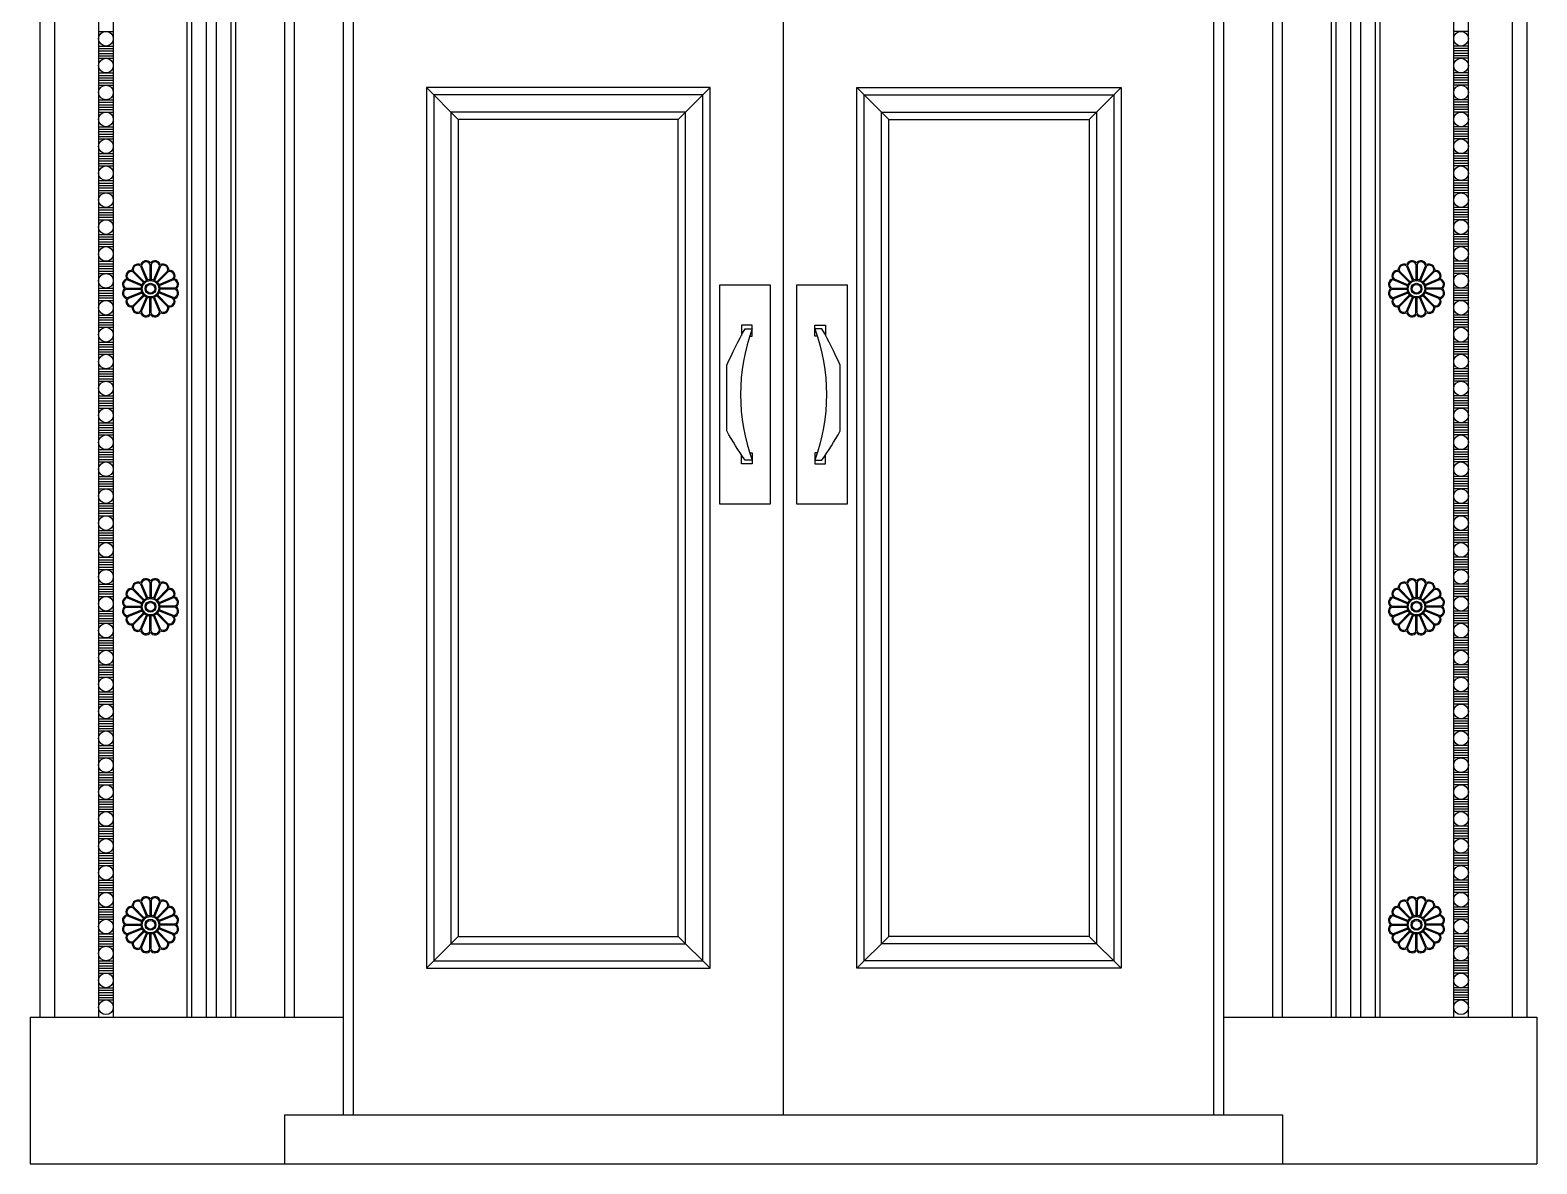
# Model space of a CAD drawing. Header units: metres. Extents: x 31332 to 34422, y 5208 to 9843.
# Drawn here: x 31332 to 34422, y 5208 to 7533 of the extents above; entities that cross this region are included whole.
import ezdxf

# ---------------------------------------------------------------- set-up
doc = ezdxf.new("R2010")
doc.units = ezdxf.units.M
for name, color, linetype in [('1', 3, 'Continuous'), ('2', 2, 'Continuous'), ('3', 3, 'Continuous'), ('7', 7, 'Continuous'), ('BH', 3, 'Continuous')]:
    doc.layers.add(name, color=color, linetype=linetype)

# ---------------------------------------------------------------- blocks, each defined once
blk = doc.blocks.new('FH01F006')
at = {"layer": '1'}
for p, q in [((475.2, 3608), (475.2, 264)), ((2235.2, 264), (2235.2, 3608))]:
    blk.add_line(p, q, dxfattribs=at)
for points in [[(2420, 264), (2420, 3792.8), (290.4, 3792.8), (290.4, 264)], [(2393.6, 264), (2393.6, 3766.4), (316.8, 3766.4), (316.8, 264)], [(2376, 264), (2376, 3748.8), (334.4, 3748.8), (334.4, 264)], [(2349.6, 264), (2349.6, 3722.4), (360.8, 3722.4), (360.8, 264)], [(2129.6, 88), (2129.6, 2974.4), (580.8, 2974.4), (580.8, 88)]]:
    blk.add_lwpolyline(points, dxfattribs=at)
for points in [[(726, 365.2), (1210, 365.2), (1210, 1922.8), (726, 1922.8)], [(1949.2, 365.2), (1500.4, 365.2), (1500.4, 1922.8), (1949.2, 1922.8)], [(756.8, 396), (1179.2, 396), (1179.2, 1892), (756.8, 1892)], [(1918.4, 396), (1531.2, 396), (1531.2, 1892), (1918.4, 1892)], [(1240.04, 1580.87), (1240.04, 1187.12), (1331.91, 1187.12), (1331.91, 1580.87)], [(1470.36, 1187.12), (1470.36, 1580.87), (1378.49, 1580.87), (1378.49, 1187.12)]]:
    blk.add_lwpolyline(points, close=True, dxfattribs=at)
at = {"layer": '2'}
blk.add_line((0, 0), (2710.4, 0), dxfattribs=at)
at = {"layer": '3'}
for p, q in [((184.61, 1604.72), (204.01, 1585.32)), ((186, 1606.11), (205.41, 1586.71)), ((198.72, 1614.61), (209.23, 1589.26)), ((200.55, 1615.37), (211.05, 1590.02)), ((215.55, 1618.35), (215.55, 1590.91)), ((217.52, 1618.35), (217.52, 1590.91)), ((232.53, 1615.37), (222.03, 1590.02)), ((234.35, 1614.61), (223.85, 1589.26)), ((247.07, 1606.11), (227.67, 1586.71)), ((248.46, 1604.72), (229.06, 1585.32)), ((2461.94, 1604.72), (2481.34, 1585.32)), ((2463.33, 1606.11), (2482.73, 1586.71)), ((2476.05, 1614.61), (2486.55, 1589.26)), ((2477.87, 1615.37), (2488.37, 1590.02)), ((2492.88, 1618.35), (2492.88, 1590.91)), ((2494.85, 1618.35), (2494.85, 1590.91)), ((2509.85, 1615.37), (2499.35, 1590.02)), ((2511.68, 1614.61), (2501.17, 1589.26)), ((2524.4, 1606.11), (2504.99, 1586.71)), ((2525.79, 1604.72), (2506.39, 1585.32)), ((172.37, 1575.17), (199.81, 1575.17)), ((172.37, 1573.2), (199.81, 1573.2)), ((175.35, 1590.18), (200.71, 1579.68)), ((176.11, 1592), (201.46, 1581.5)), ((256.96, 1592), (231.61, 1581.5)), ((257.72, 1590.18), (232.37, 1579.68)), ((260.7, 1575.17), (233.26, 1575.17)), ((260.7, 1573.2), (233.26, 1573.2)), ((2449.7, 1575.17), (2477.14, 1575.17)), ((2449.7, 1573.2), (2477.14, 1573.2)), ((2452.68, 1590.18), (2478.03, 1579.68)), ((2453.44, 1592), (2478.79, 1581.5)), ((2534.29, 1592), (2508.94, 1581.5)), ((2535.05, 1590.18), (2509.69, 1579.68)), ((2538.03, 1575.17), (2510.59, 1575.17)), ((2538.03, 1573.2), (2510.59, 1573.2)), ((175.35, 1558.19), (200.71, 1568.7)), ((176.11, 1556.37), (201.46, 1566.87)), ((184.61, 1543.65), (204.01, 1563.06)), ((186, 1542.26), (205.41, 1561.66)), ((198.72, 1533.76), (209.23, 1559.11)), ((200.55, 1533), (211.05, 1558.36)), ((215.55, 1530.02), (215.55, 1557.46)), ((217.52, 1530.02), (217.52, 1557.46)), ((232.53, 1533), (222.03, 1558.36)), ((234.35, 1533.76), (223.85, 1559.11)), ((247.07, 1542.26), (227.67, 1561.66)), ((248.46, 1543.65), (229.06, 1563.06)), ((256.96, 1556.37), (231.61, 1566.87)), ((257.72, 1558.19), (232.37, 1568.7)), ((2452.68, 1558.19), (2478.03, 1568.7)), ((2453.44, 1556.37), (2478.79, 1566.87)), ((2461.94, 1543.65), (2481.34, 1563.06)), ((2463.33, 1542.26), (2482.73, 1561.66)), ((2476.05, 1533.76), (2486.55, 1559.11)), ((2477.87, 1533), (2488.37, 1558.36)), ((2492.88, 1530.02), (2492.88, 1557.46)), ((2494.85, 1530.02), (2494.85, 1557.46)), ((2509.85, 1533), (2499.35, 1558.36)), ((2511.68, 1533.76), (2501.17, 1559.11)), ((2524.4, 1542.26), (2504.99, 1561.66)), ((2525.79, 1543.65), (2506.39, 1563.06)), ((2534.29, 1556.37), (2508.94, 1566.87)), ((2535.05, 1558.19), (2509.69, 1568.7)), ((184.61, 1032.72), (204.01, 1013.32)), ((186, 1034.11), (205.41, 1014.71)), ((198.72, 1042.61), (209.23, 1017.26)), ((200.55, 1043.37), (211.05, 1018.02)), ((215.55, 1046.35), (215.55, 1018.91)), ((217.52, 1046.35), (217.52, 1018.91)), ((232.53, 1043.37), (222.03, 1018.02)), ((234.35, 1042.61), (223.85, 1017.26)), ((247.07, 1034.11), (227.67, 1014.71)), ((248.46, 1032.72), (229.06, 1013.32)), ((2461.94, 1032.72), (2481.34, 1013.32)), ((2463.33, 1034.11), (2482.73, 1014.71)), ((2476.05, 1042.61), (2486.55, 1017.26)), ((2477.87, 1043.37), (2488.37, 1018.02)), ((2492.88, 1046.35), (2492.88, 1018.91)), ((2494.85, 1046.35), (2494.85, 1018.91)), ((2509.85, 1043.37), (2499.35, 1018.02)), ((2511.68, 1042.61), (2501.17, 1017.26)), ((2524.4, 1034.11), (2504.99, 1014.71)), ((2525.79, 1032.72), (2506.39, 1013.32)), ((172.37, 1003.17), (199.81, 1003.17)), ((175.35, 1018.18), (200.71, 1007.68)), ((176.11, 1020), (201.46, 1009.5)), ((256.96, 1020), (231.61, 1009.5)), ((257.72, 1018.18), (232.37, 1007.68)), ((260.7, 1003.17), (233.26, 1003.17)), ((2449.7, 1003.17), (2477.14, 1003.17)), ((2452.68, 1018.18), (2478.03, 1007.68)), ((2453.44, 1020), (2478.79, 1009.5)), ((2534.29, 1020), (2508.94, 1009.5)), ((2535.05, 1018.18), (2509.69, 1007.68)), ((2538.03, 1003.17), (2510.59, 1003.17)), ((172.37, 1001.2), (199.81, 1001.2)), ((175.35, 986.19), (200.71, 996.7)), ((176.11, 984.37), (201.46, 994.87)), ((184.61, 971.65), (204.01, 991.06)), ((186, 970.26), (205.41, 989.66)), ((198.72, 961.76), (209.23, 987.11)), ((200.55, 961), (211.05, 986.36)), ((215.55, 958.02), (215.55, 985.46)), ((217.52, 958.02), (217.52, 985.46)), ((232.53, 961), (222.03, 986.36)), ((234.35, 961.76), (223.85, 987.11)), ((247.07, 970.26), (227.67, 989.66)), ((248.46, 971.65), (229.06, 991.06)), ((256.96, 984.37), (231.61, 994.87)), ((257.72, 986.19), (232.37, 996.7)), ((260.7, 1001.2), (233.26, 1001.2)), ((2449.7, 1001.2), (2477.14, 1001.2)), ((2452.68, 986.19), (2478.03, 996.7)), ((2453.44, 984.37), (2478.79, 994.87)), ((2461.94, 971.65), (2481.34, 991.06)), ((2463.33, 970.26), (2482.73, 989.66)), ((2476.05, 961.76), (2486.55, 987.11)), ((2477.87, 961), (2488.37, 986.36)), ((2492.88, 958.02), (2492.88, 985.46)), ((2494.85, 958.02), (2494.85, 985.46)), ((2509.85, 961), (2499.35, 986.36)), ((2511.68, 961.76), (2501.17, 987.11)), ((2524.4, 970.26), (2504.99, 989.66)), ((2525.79, 971.65), (2506.39, 991.06)), ((2534.29, 984.37), (2508.94, 994.87)), ((2535.05, 986.19), (2509.69, 996.7)), ((2538.03, 1001.2), (2510.59, 1001.2)), ((186, 462.11), (205.41, 442.71)), ((198.72, 470.61), (209.23, 445.26)), ((200.55, 471.37), (211.05, 446.02)), ((215.55, 474.35), (215.55, 446.91)), ((217.52, 474.35), (217.52, 446.91)), ((232.53, 471.37), (222.03, 446.02)), ((234.35, 470.61), (223.85, 445.26)), ((247.07, 462.11), (227.67, 442.71)), ((2463.33, 462.11), (2482.73, 442.71)), ((2476.05, 470.61), (2486.55, 445.26)), ((2477.87, 471.37), (2488.37, 446.02)), ((2492.88, 474.35), (2492.88, 446.91)), ((2492.88, 474.35), (2492.88, 446.91)), ((2494.85, 474.35), (2494.85, 446.91)), ((2494.85, 474.35), (2494.85, 446.91)), ((2509.85, 471.37), (2499.35, 446.02)), ((2509.85, 471.37), (2499.35, 446.02)), ((2511.68, 470.61), (2501.17, 445.26)), ((2511.68, 470.61), (2501.17, 445.26)), ((2524.4, 462.11), (2504.99, 442.71)), ((2524.4, 462.11), (2504.99, 442.71)), ((175.35, 446.18), (200.71, 435.68)), ((176.11, 448), (201.46, 437.5)), ((184.61, 460.72), (204.01, 441.32)), ((248.46, 460.72), (229.06, 441.32)), ((256.96, 448), (231.61, 437.5)), ((257.72, 446.18), (232.37, 435.68)), ((2452.68, 446.18), (2478.03, 435.68)), ((2453.44, 448), (2478.79, 437.5)), ((2461.94, 460.72), (2481.34, 441.32)), ((2525.79, 460.72), (2506.39, 441.32)), ((2525.79, 460.72), (2506.39, 441.32)), ((2534.29, 448), (2508.94, 437.5)), ((2534.29, 448), (2508.94, 437.5)), ((2535.05, 446.18), (2509.69, 435.68)), ((2535.05, 446.18), (2509.69, 435.68)), ((172.37, 431.17), (199.81, 431.17)), ((172.37, 429.2), (199.81, 429.2)), ((175.35, 414.19), (200.71, 424.7)), ((176.11, 412.37), (201.46, 422.87)), ((184.61, 399.65), (204.01, 419.06)), ((186, 398.26), (205.41, 417.66)), ((198.72, 389.76), (209.23, 415.11)), ((200.55, 389), (211.05, 414.36)), ((215.55, 386.02), (215.55, 413.46)), ((217.52, 386.02), (217.52, 413.46)), ((232.53, 389), (222.03, 414.36)), ((234.35, 389.76), (223.85, 415.11)), ((247.07, 398.26), (227.67, 417.66)), ((248.46, 399.65), (229.06, 419.06)), ((256.96, 412.37), (231.61, 422.87)), ((257.72, 414.19), (232.37, 424.7)), ((260.7, 431.17), (233.26, 431.17)), ((260.7, 429.2), (233.26, 429.2)), ((2449.7, 431.17), (2477.14, 431.17)), ((2449.7, 429.2), (2477.14, 429.2)), ((2452.68, 414.19), (2478.03, 424.7)), ((2453.44, 412.37), (2478.79, 422.87)), ((2461.94, 399.65), (2481.34, 419.06)), ((2463.33, 398.26), (2482.73, 417.66)), ((2476.05, 389.76), (2486.55, 415.11)), ((2477.87, 389), (2488.37, 414.36)), ((2492.88, 386.02), (2492.88, 413.46)), ((2492.88, 386.02), (2492.88, 413.46)), ((2494.85, 386.02), (2494.85, 413.46)), ((2494.85, 386.02), (2494.85, 413.46)), ((2509.85, 389), (2499.35, 414.36)), ((2509.85, 389), (2499.35, 414.36)), ((2511.68, 389.76), (2501.17, 415.11)), ((2511.68, 389.76), (2501.17, 415.11)), ((2524.4, 398.26), (2504.99, 417.66)), ((2524.4, 398.26), (2504.99, 417.66)), ((2525.79, 399.65), (2506.39, 419.06)), ((2525.79, 399.65), (2506.39, 419.06)), ((2534.29, 412.37), (2508.94, 422.87)), ((2534.29, 412.37), (2508.94, 422.87)), ((2535.05, 414.19), (2509.69, 424.7)), ((2535.05, 414.19), (2509.69, 424.7)), ((2538.03, 431.17), (2510.59, 431.17)), ((2538.03, 431.17), (2510.59, 431.17)), ((2538.03, 429.2), (2510.59, 429.2)), ((2538.03, 429.2), (2510.59, 429.2))]:
    blk.add_line(p, q, dxfattribs=at)
for centre, radius in [((216.54, 1574.19), 16.76), ((216.54, 1574.19), 14.78), ((216.54, 1574.19), 9.86), ((216.54, 1574.19), 7.88), ((2493.86, 1574.19), 16.76), ((2493.86, 1574.19), 14.78), ((2493.86, 1574.19), 9.86), ((2493.86, 1574.19), 7.88), ((216.54, 1002.19), 16.76), ((216.54, 1002.19), 14.78), ((216.54, 1002.19), 9.86), ((216.54, 1002.19), 7.88), ((2493.86, 1002.19), 16.76), ((2493.86, 1002.19), 14.78), ((2493.86, 1002.19), 9.86), ((2493.86, 1002.19), 7.88), ((216.54, 430.19), 16.76), ((216.54, 430.19), 14.78), ((216.54, 430.19), 9.86), ((216.54, 430.19), 7.88), ((2493.86, 430.19), 16.76), ((2493.86, 430.19), 14.78), ((2493.86, 430.19), 9.86), ((2493.86, 430.19), 7.88)]:
    blk.add_circle(centre, radius, dxfattribs=at)
for centre, radius, start, end in [((182.18, 1597.14), 9.93, 80.7, 211.8), ((182.18, 1597.14), 7.96, 72.21, 220.29), ((193.58, 1608.55), 9.93, 58.2, 189.3), ((193.58, 1608.55), 7.96, 49.71, 197.79), ((208.47, 1614.72), 9.93, 35.7, 166.8), ((208.47, 1614.72), 7.96, 27.21, 175.29), ((224.6, 1614.72), 9.93, 13.2, 144.3), ((224.6, 1614.72), 7.96, 4.71, 152.79), ((239.49, 1608.55), 9.93, 350.7, 121.8), ((239.49, 1608.55), 7.96, 342.21, 130.29), ((250.9, 1597.14), 7.96, 319.71, 107.79), ((250.9, 1597.14), 9.93, 328.2, 99.3), ((2459.5, 1597.14), 9.93, 80.7, 211.8), ((2459.5, 1597.14), 7.96, 72.21, 220.29), ((2470.91, 1608.55), 9.93, 58.2, 189.3), ((2470.91, 1608.55), 7.96, 49.71, 197.79), ((2485.8, 1614.72), 9.93, 35.7, 166.8), ((2485.8, 1614.72), 7.96, 27.21, 175.29), ((2501.93, 1614.72), 9.93, 13.2, 144.3), ((2501.93, 1614.72), 7.96, 4.71, 152.79), ((2516.82, 1608.55), 9.93, 350.7, 121.8), ((2516.82, 1608.55), 7.96, 342.21, 130.29), ((2528.22, 1597.14), 7.96, 319.71, 107.79), ((2528.22, 1597.14), 7.96, 319.71, 107.79), ((2528.22, 1597.14), 9.93, 328.2, 99.3), ((2528.22, 1597.14), 9.93, 328.2, 99.3), ((176.01, 1582.25), 9.93, 103.2, 234.3), ((176.01, 1566.12), 9.93, 125.7, 256.8), ((176.01, 1582.25), 7.96, 94.71, 242.79), ((176.01, 1566.12), 7.96, 117.21, 265.29), ((257.07, 1582.25), 7.96, 297.21, 85.29), ((257.07, 1566.12), 7.96, 274.71, 62.79), ((257.07, 1582.25), 9.93, 305.7, 76.8), ((257.07, 1566.12), 9.93, 283.2, 54.3), ((2453.33, 1582.25), 9.93, 103.2, 234.3), ((2453.33, 1566.12), 9.93, 125.7, 256.8), ((2453.33, 1582.25), 7.96, 94.71, 242.79), ((2453.33, 1566.12), 7.96, 117.21, 265.29), ((2534.39, 1582.25), 7.96, 297.21, 85.29), ((2534.39, 1582.25), 7.96, 297.21, 85.29), ((2534.39, 1566.12), 7.96, 274.71, 62.79), ((2534.39, 1566.12), 7.96, 274.71, 62.79), ((2534.39, 1582.25), 9.93, 305.7, 76.8), ((2534.39, 1582.25), 9.93, 305.7, 76.8), ((2534.39, 1566.12), 9.93, 283.2, 54.3), ((2534.39, 1566.12), 9.93, 283.2, 54.3), ((182.18, 1551.23), 9.93, 148.2, 279.3), ((182.18, 1551.23), 7.96, 139.71, 287.79), ((250.9, 1551.23), 7.96, 252.21, 40.29), ((250.9, 1551.23), 9.93, 260.7, 31.8), ((2459.5, 1551.23), 9.93, 148.2, 279.3), ((2459.5, 1551.23), 7.96, 139.71, 287.79), ((2528.22, 1551.23), 7.96, 252.21, 40.29), ((2528.22, 1551.23), 7.96, 252.21, 40.29), ((2528.22, 1551.23), 9.93, 260.7, 31.8), ((2528.22, 1551.23), 9.93, 260.7, 31.8), ((193.58, 1539.83), 9.93, 170.7, 301.8), ((193.58, 1539.83), 7.96, 162.21, 310.29), ((208.47, 1533.66), 9.93, 193.2, 324.3), ((208.47, 1533.66), 7.96, 184.71, 332.79), ((224.6, 1533.66), 9.93, 215.7, 346.8), ((224.6, 1533.66), 7.96, 207.21, 355.29), ((239.49, 1539.83), 9.93, 238.2, 9.3), ((239.49, 1539.83), 7.96, 229.71, 17.79), ((2470.91, 1539.83), 9.93, 170.7, 301.8), ((2470.91, 1539.83), 7.96, 162.21, 310.29), ((2485.8, 1533.66), 9.93, 193.2, 324.3), ((2485.8, 1533.66), 7.96, 184.71, 332.79), ((2501.93, 1533.66), 9.93, 215.7, 346.8), ((2501.93, 1533.66), 7.96, 207.21, 355.29), ((2516.82, 1539.83), 9.93, 238.2, 9.3), ((2516.82, 1539.83), 7.96, 229.71, 17.79), ((182.18, 1025.14), 9.93, 80.7, 211.8), ((182.18, 1025.14), 7.96, 72.21, 220.29), ((193.58, 1036.55), 9.93, 58.2, 189.3), ((193.58, 1036.55), 7.96, 49.71, 197.79), ((208.47, 1042.72), 9.93, 35.7, 166.8), ((208.47, 1042.72), 7.96, 27.21, 175.29), ((224.6, 1042.72), 9.93, 13.2, 144.3), ((224.6, 1042.72), 7.96, 4.71, 152.79), ((239.49, 1036.55), 9.93, 350.7, 121.8), ((239.49, 1036.55), 7.96, 342.21, 130.29), ((250.9, 1025.14), 7.96, 319.71, 107.79), ((250.9, 1025.14), 9.93, 328.2, 99.3), ((2459.5, 1025.14), 9.93, 80.7, 211.8), ((2459.5, 1025.14), 7.96, 72.21, 220.29), ((2470.91, 1036.55), 9.93, 58.2, 189.3), ((2470.91, 1036.55), 7.96, 49.71, 197.79), ((2485.8, 1042.72), 9.93, 35.7, 166.8), ((2485.8, 1042.72), 7.96, 27.21, 175.29), ((2501.93, 1042.72), 9.93, 13.2, 144.3), ((2501.93, 1042.72), 7.96, 4.71, 152.79), ((2516.82, 1036.55), 9.93, 350.7, 121.8), ((2516.82, 1036.55), 7.96, 342.21, 130.29), ((2528.22, 1025.14), 7.96, 319.71, 107.79), ((2528.22, 1025.14), 7.96, 319.71, 107.79), ((2528.22, 1025.14), 9.93, 328.2, 99.3), ((2528.22, 1025.14), 9.93, 328.2, 99.3), ((176.01, 1010.25), 9.93, 103.2, 234.3), ((176.01, 1010.25), 7.96, 94.71, 242.79), ((257.07, 1010.25), 7.96, 297.21, 85.29), ((257.07, 1010.25), 9.93, 305.7, 76.8), ((2453.33, 1010.25), 9.93, 103.2, 234.3), ((2453.33, 1010.25), 7.96, 94.71, 242.79), ((2534.39, 1010.25), 7.96, 297.21, 85.29), ((2534.39, 1010.25), 7.96, 297.21, 85.29), ((2534.39, 1010.25), 9.93, 305.7, 76.8), ((2534.39, 1010.25), 9.93, 305.7, 76.8), ((176.01, 994.12), 9.93, 125.7, 256.8), ((176.01, 994.12), 7.96, 117.21, 265.29), ((182.18, 979.23), 9.93, 148.2, 279.3), ((182.18, 979.23), 7.96, 139.71, 287.79), ((250.9, 979.23), 7.96, 252.21, 40.29), ((250.9, 979.23), 9.93, 260.7, 31.8), ((257.07, 994.12), 7.96, 274.71, 62.79), ((257.07, 994.12), 9.93, 283.2, 54.3), ((2453.33, 994.12), 9.93, 125.7, 256.8), ((2453.33, 994.12), 7.96, 117.21, 265.29), ((2459.5, 979.23), 9.93, 148.2, 279.3), ((2459.5, 979.23), 7.96, 139.71, 287.79), ((2528.22, 979.23), 7.96, 252.21, 40.29), ((2528.22, 979.23), 7.96, 252.21, 40.29), ((2528.22, 979.23), 9.93, 260.7, 31.8), ((2528.22, 979.23), 9.93, 260.7, 31.8), ((2534.39, 994.12), 7.96, 274.71, 62.79), ((2534.39, 994.12), 7.96, 274.71, 62.79), ((2534.39, 994.12), 9.93, 283.2, 54.3), ((2534.39, 994.12), 9.93, 283.2, 54.3), ((193.58, 967.83), 9.93, 170.7, 301.8), ((193.58, 967.83), 7.96, 162.21, 310.29), ((208.47, 961.66), 9.93, 193.2, 324.3), ((208.47, 961.66), 7.96, 184.71, 332.79), ((224.6, 961.66), 9.93, 215.7, 346.8), ((224.6, 961.66), 7.96, 207.21, 355.29), ((239.49, 967.83), 9.93, 238.2, 9.3), ((239.49, 967.83), 7.96, 229.71, 17.79), ((2470.91, 967.83), 9.93, 170.7, 301.8), ((2470.91, 967.83), 7.96, 162.21, 310.29), ((2485.8, 961.66), 9.93, 193.2, 324.3), ((2485.8, 961.66), 7.96, 184.71, 332.79), ((2501.93, 961.66), 9.93, 215.7, 346.8), ((2501.93, 961.66), 7.96, 207.21, 355.29), ((2516.82, 967.83), 9.93, 238.2, 9.3), ((2516.82, 967.83), 7.96, 229.71, 17.79), ((182.18, 453.14), 9.93, 80.7, 211.8), ((182.18, 453.14), 7.96, 72.21, 220.29), ((193.58, 464.55), 9.93, 58.2, 189.3), ((193.58, 464.55), 7.96, 49.71, 197.79), ((208.47, 470.72), 9.93, 35.7, 166.8), ((208.47, 470.72), 7.96, 27.21, 175.29), ((224.6, 470.72), 9.93, 13.2, 144.3), ((224.6, 470.72), 7.96, 4.71, 152.79), ((239.49, 464.55), 9.93, 350.7, 121.8), ((239.49, 464.55), 7.96, 342.21, 130.29), ((250.9, 453.14), 7.96, 319.71, 107.79), ((250.9, 453.14), 9.93, 328.2, 99.3), ((2459.5, 453.14), 9.93, 80.7, 211.8), ((2459.5, 453.14), 7.96, 72.21, 220.29), ((2470.91, 464.55), 9.93, 58.2, 189.3), ((2470.91, 464.55), 7.96, 49.71, 197.79), ((2485.8, 470.72), 9.93, 35.7, 166.8), ((2485.8, 470.72), 7.96, 27.21, 175.29), ((2501.93, 470.72), 9.93, 13.2, 144.3), ((2501.93, 470.72), 9.93, 13.2, 144.3), ((2501.93, 470.72), 7.96, 4.71, 152.79), ((2501.93, 470.72), 7.96, 4.71, 152.79), ((2516.82, 464.55), 9.93, 350.7, 121.8), ((2516.82, 464.55), 9.93, 350.7, 121.8), ((2516.82, 464.55), 7.96, 342.21, 130.29), ((2516.82, 464.55), 7.96, 342.21, 130.29), ((2528.22, 453.14), 7.96, 319.71, 107.79), ((2528.22, 453.14), 7.96, 319.71, 107.79), ((2528.22, 453.14), 9.93, 328.2, 99.3), ((2528.22, 453.14), 9.93, 328.2, 99.3), ((176.01, 438.25), 9.93, 103.2, 234.3), ((176.01, 438.25), 7.96, 94.71, 242.79), ((257.07, 438.25), 7.96, 297.21, 85.29), ((257.07, 438.25), 9.93, 305.7, 76.8), ((2453.33, 438.25), 9.93, 103.2, 234.3), ((2453.33, 438.25), 7.96, 94.71, 242.79), ((2534.39, 438.25), 7.96, 297.21, 85.29), ((2534.39, 438.25), 7.96, 297.21, 85.29), ((2534.39, 438.25), 9.93, 305.7, 76.8), ((2534.39, 438.25), 9.93, 305.7, 76.8), ((176.01, 422.12), 9.93, 125.7, 256.8), ((176.01, 422.12), 7.96, 117.21, 265.29), ((182.18, 407.23), 9.93, 148.2, 279.3), ((182.18, 407.23), 7.96, 139.71, 287.79), ((250.9, 407.23), 7.96, 252.21, 40.29), ((250.9, 407.23), 9.93, 260.7, 31.8), ((257.07, 422.12), 7.96, 274.71, 62.79), ((257.07, 422.12), 9.93, 283.2, 54.3), ((2453.33, 422.12), 9.93, 125.7, 256.8), ((2453.33, 422.12), 7.96, 117.21, 265.29), ((2459.5, 407.23), 9.93, 148.2, 279.3), ((2459.5, 407.23), 7.96, 139.71, 287.79), ((2528.22, 407.23), 7.96, 252.21, 40.29), ((2528.22, 407.23), 7.96, 252.21, 40.29), ((2528.22, 407.23), 9.93, 260.7, 31.8), ((2528.22, 407.23), 9.93, 260.7, 31.8), ((2534.39, 422.12), 7.96, 274.71, 62.79), ((2534.39, 422.12), 7.96, 274.71, 62.79), ((2534.39, 422.12), 9.93, 283.2, 54.3), ((2534.39, 422.12), 9.93, 283.2, 54.3), ((193.58, 395.83), 9.93, 170.7, 301.8), ((193.58, 395.83), 7.96, 162.21, 310.29), ((208.47, 389.66), 9.93, 193.2, 324.3), ((208.47, 389.66), 7.96, 184.71, 332.79), ((224.6, 389.66), 9.93, 215.7, 346.8), ((224.6, 389.66), 7.96, 207.21, 355.29), ((239.49, 395.83), 9.93, 238.2, 9.3), ((239.49, 395.83), 7.96, 229.71, 17.79), ((2470.91, 395.83), 9.93, 170.7, 301.8), ((2470.91, 395.83), 7.96, 162.21, 310.29), ((2485.8, 389.66), 9.93, 193.2, 324.3), ((2485.8, 389.66), 7.96, 184.71, 332.79), ((2501.93, 389.66), 9.93, 215.7, 346.8), ((2501.93, 389.66), 9.93, 215.7, 346.8), ((2501.93, 389.66), 7.96, 207.21, 355.29), ((2501.93, 389.66), 7.96, 207.21, 355.29), ((2516.82, 395.83), 9.93, 238.2, 9.3), ((2516.82, 395.83), 9.93, 238.2, 9.3), ((2516.82, 395.83), 7.96, 229.71, 17.79), ((2516.82, 395.83), 7.96, 229.71, 17.79)]:
    blk.add_arc(centre, radius, start, end, dxfattribs=at)
at = {"layer": '7'}
for p, q in [((563.2, 3520), (563.2, 88)), ((2147.2, 88), (2147.2, 3520)), ((1355.2, 88), (1355.2, 2992)), ((770, 1878.8), (712.8, 1936)), ((1223.2, 1936), (1166, 1878.8)), ((1544.4, 1878.8), (1487.2, 1936)), ((1962.4, 1936), (1905.2, 1878.8)), ((770, 409.2), (712.8, 352)), ((1166, 409.2), (1223.2, 352)), ((1544.4, 409.2), (1487.2, 352)), ((1905.2, 409.2), (1962.4, 352)), ((0, 264), (563.2, 264)), ((0, 264), (0, 0)), ((2147.2, 264), (2710.4, 264)), ((2710.4, 264), (2710.4, 0)), ((457.6, 88), (2252.8, 88)), ((2252.8, 88), (2252.8, 0))]:
    blk.add_line(p, q, dxfattribs=at)
for points in [[(2692.8, 264), (2692.8, 4065.6), (17.6, 4065.6), (17.6, 264)], [(2666.4, 264), (2666.4, 4039.2), (44, 4039.2), (44, 264)], [(2587.2, 264), (2587.2, 3960), (123.2, 3960), (123.2, 264)], [(2560.8, 264), (2560.8, 3933.6), (149.6, 3933.6), (149.6, 264)], [(2428.8, 264), (2428.8, 3801.6), (281.6, 3801.6), (281.6, 264)], [(2340.8, 264), (2340.8, 3713.6), (369.6, 3713.6), (369.6, 264)], [(2252.8, 264), (2252.8, 3625.6), (457.6, 3625.6), (457.6, 264)], [(1294.62, 1489), (1299.1, 1489), (1299.1, 1508.68), (1279.41, 1508.68), (1279.41, 1490.13)], [(1415.78, 1489), (1411.3, 1489), (1411.3, 1508.68), (1430.99, 1508.68), (1430.99, 1490.13)], [(1294.62, 1279), (1299.1, 1279), (1299.1, 1259.31), (1279.41, 1259.31), (1279.41, 1275.81)], [(1415.78, 1279), (1411.3, 1279), (1411.3, 1259.31), (1430.99, 1259.31), (1430.99, 1275.81)], [(457.6, 88), (457.6, 0)]]:
    blk.add_lwpolyline(points, dxfattribs=at)
for points in [[(712.8, 352), (1223.2, 352), (1223.2, 1936), (712.8, 1936)], [(1962.4, 352), (1487.2, 352), (1487.2, 1936), (1962.4, 1936)], [(770, 409.2), (1166, 409.2), (1166, 1878.8), (770, 1878.8)], [(1905.2, 409.2), (1544.4, 409.2), (1544.4, 1878.8), (1905.2, 1878.8)]]:
    blk.add_lwpolyline(points, close=True, dxfattribs=at)
for points in [[(1299.1, 1502.12, 0.18), (1299.1, 1265.87), (1285.97, 1265.87, -0.02), (1253.16, 1318.37), (1253.16, 1436.5, -0.02), (1285.97, 1502.12)], [(1411.3, 1502.12, -0.18), (1411.3, 1265.87), (1424.43, 1265.87, 0.02), (1457.24, 1318.37), (1457.24, 1436.5, 0.02), (1424.43, 1502.12)]]:
    blk.add_lwpolyline(points, format="xyb", close=True, dxfattribs=at)
at = {"layer": 'BH'}
for p, q in [((123.2, 2037.2), (149.6, 2037.2)), ((2587.2, 2037.2), (2560.8, 2037.2)), ((123.2, 2010.8), (149.6, 2010.8)), ((123.2, 2006.4), (149.6, 2006.4)), ((2587.2, 2010.8), (2560.8, 2010.8)), ((2587.2, 2006.4), (2560.8, 2006.4)), ((123.2, 2002), (149.6, 2002)), ((123.2, 1997.6), (149.6, 1997.6)), ((123.2, 1993.2), (149.6, 1993.2)), ((123.2, 1988.8), (149.6, 1988.8)), ((2587.2, 2002), (2560.8, 2002)), ((2587.2, 1997.6), (2560.8, 1997.6)), ((2587.2, 1993.2), (2560.8, 1993.2)), ((2587.2, 1988.8), (2560.8, 1988.8)), ((123.2, 1962.4), (149.6, 1962.4)), ((123.2, 1958), (149.6, 1958)), ((123.2, 1953.6), (149.6, 1953.6)), ((2587.2, 1962.4), (2560.8, 1962.4)), ((2587.2, 1958), (2560.8, 1958)), ((2587.2, 1953.6), (2560.8, 1953.6)), ((123.2, 1949.2), (149.6, 1949.2)), ((123.2, 1944.8), (149.6, 1944.8)), ((123.2, 1940.4), (149.6, 1940.4)), ((2587.2, 1949.2), (2560.8, 1949.2)), ((2587.2, 1944.8), (2560.8, 1944.8)), ((2587.2, 1940.4), (2560.8, 1940.4)), ((123.2, 1914), (149.6, 1914)), ((123.2, 1914), (149.6, 1914)), ((123.2, 1909.6), (149.6, 1909.6)), ((123.2, 1905.2), (149.6, 1905.2)), ((123.2, 1900.8), (149.6, 1900.8)), ((2587.2, 1914), (2560.8, 1914)), ((2587.2, 1914), (2560.8, 1914)), ((2587.2, 1909.6), (2560.8, 1909.6)), ((2587.2, 1905.2), (2560.8, 1905.2)), ((2587.2, 1900.8), (2560.8, 1900.8)), ((123.2, 1896.4), (149.6, 1896.4)), ((123.2, 1892), (149.6, 1892)), ((2587.2, 1896.4), (2560.8, 1896.4)), ((2587.2, 1892), (2560.8, 1892)), ((123.2, 1865.6), (149.6, 1865.6)), ((123.2, 1865.6), (149.6, 1865.6)), ((123.2, 1861.2), (149.6, 1861.2)), ((123.2, 1856.8), (149.6, 1856.8)), ((123.2, 1852.4), (149.6, 1852.4)), ((123.2, 1848), (149.6, 1848)), ((123.2, 1843.6), (149.6, 1843.6)), ((2587.2, 1865.6), (2560.8, 1865.6)), ((2587.2, 1865.6), (2560.8, 1865.6)), ((2587.2, 1861.2), (2560.8, 1861.2)), ((2587.2, 1856.8), (2560.8, 1856.8)), ((2587.2, 1852.4), (2560.8, 1852.4)), ((2587.2, 1848), (2560.8, 1848)), ((2587.2, 1843.6), (2560.8, 1843.6)), ((123.2, 1817.2), (149.6, 1817.2)), ((2587.2, 1817.2), (2560.8, 1817.2)), ((123.2, 1812.8), (149.6, 1812.8)), ((123.2, 1808.4), (149.6, 1808.4)), ((123.2, 1804), (149.6, 1804)), ((123.2, 1799.6), (149.6, 1799.6)), ((123.2, 1795.2), (149.6, 1795.2)), ((2587.2, 1812.8), (2560.8, 1812.8)), ((2587.2, 1808.4), (2560.8, 1808.4)), ((2587.2, 1804), (2560.8, 1804)), ((2587.2, 1799.6), (2560.8, 1799.6)), ((2587.2, 1795.2), (2560.8, 1795.2)), ((123.2, 1768.8), (149.6, 1768.8)), ((123.2, 1764.4), (149.6, 1764.4)), ((2587.2, 1768.8), (2560.8, 1768.8)), ((2587.2, 1764.4), (2560.8, 1764.4)), ((123.2, 1760), (149.6, 1760)), ((123.2, 1755.6), (149.6, 1755.6)), ((123.2, 1751.2), (149.6, 1751.2)), ((123.2, 1746.8), (149.6, 1746.8)), ((2587.2, 1760), (2560.8, 1760)), ((2587.2, 1755.6), (2560.8, 1755.6)), ((2587.2, 1751.2), (2560.8, 1751.2)), ((2587.2, 1746.8), (2560.8, 1746.8)), ((123.2, 1720.4), (149.6, 1720.4)), ((123.2, 1720.4), (149.6, 1720.4)), ((123.2, 1720.4), (149.6, 1720.4)), ((123.2, 1716), (149.6, 1716)), ((123.2, 1711.6), (149.6, 1711.6)), ((2587.2, 1720.4), (2560.8, 1720.4)), ((2587.2, 1720.4), (2560.8, 1720.4)), ((2587.2, 1720.4), (2560.8, 1720.4)), ((2587.2, 1716), (2560.8, 1716)), ((2587.2, 1711.6), (2560.8, 1711.6)), ((123.2, 1707.2), (149.6, 1707.2)), ((123.2, 1702.8), (149.6, 1702.8)), ((123.2, 1698.4), (149.6, 1698.4)), ((2587.2, 1707.2), (2560.8, 1707.2)), ((2587.2, 1702.8), (2560.8, 1702.8)), ((2587.2, 1698.4), (2560.8, 1698.4)), ((123.2, 1672), (149.6, 1672)), ((123.2, 1672), (149.6, 1672)), ((123.2, 1667.6), (149.6, 1667.6)), ((123.2, 1663.2), (149.6, 1663.2)), ((123.2, 1658.8), (149.6, 1658.8)), ((123.2, 1654.4), (149.6, 1654.4)), ((2587.2, 1672), (2560.8, 1672)), ((2587.2, 1672), (2560.8, 1672)), ((2587.2, 1667.6), (2560.8, 1667.6)), ((2587.2, 1663.2), (2560.8, 1663.2)), ((2587.2, 1658.8), (2560.8, 1658.8)), ((2587.2, 1654.4), (2560.8, 1654.4)), ((123.2, 1650), (149.6, 1650)), ((2587.2, 1650), (2560.8, 1650)), ((123.2, 1623.6), (149.6, 1623.6)), ((123.2, 1619.2), (149.6, 1619.2)), ((123.2, 1614.8), (149.6, 1614.8)), ((123.2, 1610.4), (149.6, 1610.4)), ((123.2, 1606), (149.6, 1606)), ((123.2, 1601.6), (149.6, 1601.6)), ((2587.2, 1623.6), (2560.8, 1623.6)), ((2587.2, 1619.2), (2560.8, 1619.2)), ((2587.2, 1614.8), (2560.8, 1614.8)), ((2587.2, 1610.4), (2560.8, 1610.4)), ((2587.2, 1606), (2560.8, 1606)), ((2587.2, 1601.6), (2560.8, 1601.6)), ((123.2, 1575.2), (149.6, 1575.2)), ((2587.2, 1575.2), (2560.8, 1575.2)), ((123.2, 1570.8), (149.6, 1570.8)), ((123.2, 1566.4), (149.6, 1566.4)), ((123.2, 1562), (149.6, 1562)), ((123.2, 1557.6), (149.6, 1557.6)), ((123.2, 1553.2), (149.6, 1553.2)), ((2587.2, 1570.8), (2560.8, 1570.8)), ((2587.2, 1566.4), (2560.8, 1566.4)), ((2587.2, 1562), (2560.8, 1562)), ((2587.2, 1557.6), (2560.8, 1557.6)), ((2587.2, 1553.2), (2560.8, 1553.2)), ((123.2, 1526.8), (149.6, 1526.8)), ((123.2, 1526.8), (149.6, 1526.8)), ((123.2, 1522.4), (149.6, 1522.4)), ((123.2, 1518), (149.6, 1518)), ((2587.2, 1526.8), (2560.8, 1526.8)), ((2587.2, 1526.8), (2560.8, 1526.8)), ((2587.2, 1522.4), (2560.8, 1522.4)), ((2587.2, 1518), (2560.8, 1518)), ((123.2, 1513.6), (149.6, 1513.6)), ((123.2, 1509.2), (149.6, 1509.2)), ((123.2, 1504.8), (149.6, 1504.8)), ((2587.2, 1513.6), (2560.8, 1513.6)), ((2587.2, 1509.2), (2560.8, 1509.2)), ((2587.2, 1504.8), (2560.8, 1504.8)), ((123.2, 1478.4), (149.6, 1478.4)), ((123.2, 1478.4), (149.6, 1478.4)), ((123.2, 1474), (149.6, 1474)), ((123.2, 1469.6), (149.6, 1469.6)), ((123.2, 1465.2), (149.6, 1465.2)), ((2587.2, 1478.4), (2560.8, 1478.4)), ((2587.2, 1478.4), (2560.8, 1478.4)), ((2587.2, 1474), (2560.8, 1474)), ((2587.2, 1469.6), (2560.8, 1469.6)), ((2587.2, 1465.2), (2560.8, 1465.2)), ((123.2, 1460.8), (149.6, 1460.8)), ((123.2, 1456.4), (149.6, 1456.4)), ((2587.2, 1460.8), (2560.8, 1460.8)), ((2587.2, 1456.4), (2560.8, 1456.4)), ((123.2, 1430), (149.6, 1430)), ((123.2, 1425.6), (149.6, 1425.6)), ((123.2, 1421.2), (149.6, 1421.2)), ((123.2, 1416.8), (149.6, 1416.8)), ((123.2, 1412.4), (149.6, 1412.4)), ((2587.2, 1430), (2560.8, 1430)), ((2587.2, 1425.6), (2560.8, 1425.6)), ((2587.2, 1421.2), (2560.8, 1421.2)), ((2587.2, 1416.8), (2560.8, 1416.8)), ((2587.2, 1412.4), (2560.8, 1412.4)), ((123.2, 1408), (149.6, 1408)), ((2587.2, 1408), (2560.8, 1408)), ((123.2, 1381.6), (149.6, 1381.6)), ((123.2, 1377.2), (149.6, 1377.2)), ((123.2, 1372.8), (149.6, 1372.8)), ((123.2, 1368.4), (149.6, 1368.4)), ((123.2, 1364), (149.6, 1364)), ((123.2, 1359.6), (149.6, 1359.6)), ((2587.2, 1381.6), (2560.8, 1381.6)), ((2587.2, 1377.2), (2560.8, 1377.2)), ((2587.2, 1372.8), (2560.8, 1372.8)), ((2587.2, 1368.4), (2560.8, 1368.4)), ((2587.2, 1364), (2560.8, 1364)), ((2587.2, 1359.6), (2560.8, 1359.6)), ((123.2, 1333.2), (149.6, 1333.2)), ((123.2, 1333.2), (149.6, 1333.2)), ((123.2, 1328.8), (149.6, 1328.8)), ((2587.2, 1333.2), (2560.8, 1333.2)), ((2587.2, 1333.2), (2560.8, 1333.2)), ((2587.2, 1328.8), (2560.8, 1328.8)), ((123.2, 1324.4), (149.6, 1324.4)), ((123.2, 1320), (149.6, 1320)), ((123.2, 1315.6), (149.6, 1315.6)), ((123.2, 1311.2), (149.6, 1311.2)), ((2587.2, 1324.4), (2560.8, 1324.4)), ((2587.2, 1320), (2560.8, 1320)), ((2587.2, 1315.6), (2560.8, 1315.6)), ((2587.2, 1311.2), (2560.8, 1311.2)), ((123.2, 1284.8), (149.6, 1284.8)), ((123.2, 1284.8), (149.6, 1284.8)), ((123.2, 1280.4), (149.6, 1280.4)), ((123.2, 1276), (149.6, 1276)), ((2587.2, 1284.8), (2560.8, 1284.8)), ((2587.2, 1284.8), (2560.8, 1284.8)), ((2587.2, 1280.4), (2560.8, 1280.4)), ((2587.2, 1276), (2560.8, 1276)), ((123.2, 1271.6), (149.6, 1271.6)), ((123.2, 1267.2), (149.6, 1267.2)), ((123.2, 1262.8), (149.6, 1262.8)), ((2587.2, 1271.6), (2560.8, 1271.6)), ((2587.2, 1267.2), (2560.8, 1267.2)), ((2587.2, 1262.8), (2560.8, 1262.8)), ((123.2, 1236.4), (149.6, 1236.4)), ((123.2, 1232), (149.6, 1232)), ((123.2, 1227.6), (149.6, 1227.6)), ((123.2, 1223.2), (149.6, 1223.2)), ((2587.2, 1236.4), (2560.8, 1236.4)), ((2587.2, 1232), (2560.8, 1232)), ((2587.2, 1227.6), (2560.8, 1227.6)), ((2587.2, 1223.2), (2560.8, 1223.2)), ((123.2, 1218.8), (149.6, 1218.8)), ((123.2, 1214.4), (149.6, 1214.4)), ((2587.2, 1218.8), (2560.8, 1218.8)), ((2587.2, 1214.4), (2560.8, 1214.4)), ((123.2, 1188), (149.6, 1188)), ((123.2, 1183.6), (149.6, 1183.6)), ((123.2, 1179.2), (149.6, 1179.2)), ((123.2, 1174.8), (149.6, 1174.8)), ((123.2, 1170.4), (149.6, 1170.4)), ((123.2, 1166), (149.6, 1166)), ((2587.2, 1188), (2560.8, 1188)), ((2587.2, 1183.6), (2560.8, 1183.6)), ((2587.2, 1179.2), (2560.8, 1179.2)), ((2587.2, 1174.8), (2560.8, 1174.8)), ((2587.2, 1170.4), (2560.8, 1170.4)), ((2587.2, 1166), (2560.8, 1166)), ((123.2, 1139.6), (149.6, 1139.6)), ((123.2, 1139.6), (149.6, 1139.6)), ((123.2, 1139.6), (149.6, 1139.6)), ((2587.2, 1139.6), (2560.8, 1139.6)), ((2587.2, 1139.6), (2560.8, 1139.6)), ((2587.2, 1139.6), (2560.8, 1139.6)), ((123.2, 1135.2), (149.6, 1135.2)), ((123.2, 1130.8), (149.6, 1130.8)), ((123.2, 1126.4), (149.6, 1126.4)), ((123.2, 1122), (149.6, 1122)), ((123.2, 1117.6), (149.6, 1117.6)), ((2587.2, 1135.2), (2560.8, 1135.2)), ((2587.2, 1130.8), (2560.8, 1130.8)), ((2587.2, 1126.4), (2560.8, 1126.4)), ((2587.2, 1122), (2560.8, 1122)), ((2587.2, 1117.6), (2560.8, 1117.6)), ((123.2, 1091.2), (149.6, 1091.2)), ((123.2, 1086.8), (149.6, 1086.8)), ((2587.2, 1091.2), (2560.8, 1091.2)), ((2587.2, 1086.8), (2560.8, 1086.8)), ((123.2, 1082.4), (149.6, 1082.4)), ((123.2, 1078), (149.6, 1078)), ((123.2, 1073.6), (149.6, 1073.6)), ((123.2, 1069.2), (149.6, 1069.2)), ((2587.2, 1082.4), (2560.8, 1082.4)), ((2587.2, 1078), (2560.8, 1078)), ((2587.2, 1073.6), (2560.8, 1073.6)), ((2587.2, 1069.2), (2560.8, 1069.2)), ((123.2, 1042.8), (149.6, 1042.8)), ((123.2, 1038.4), (149.6, 1038.4)), ((123.2, 1034), (149.6, 1034)), ((2587.2, 1042.8), (2560.8, 1042.8)), ((2587.2, 1038.4), (2560.8, 1038.4)), ((2587.2, 1034), (2560.8, 1034)), ((123.2, 1029.6), (149.6, 1029.6)), ((123.2, 1025.2), (149.6, 1025.2)), ((123.2, 1020.8), (149.6, 1020.8)), ((2587.2, 1029.6), (2560.8, 1029.6)), ((2587.2, 1025.2), (2560.8, 1025.2)), ((2587.2, 1020.8), (2560.8, 1020.8)), ((123.2, 994.4), (149.6, 994.4)), ((123.2, 994.4), (149.6, 994.4)), ((123.2, 990), (149.6, 990)), ((123.2, 985.6), (149.6, 985.6)), ((123.2, 981.2), (149.6, 981.2)), ((123.2, 976.8), (149.6, 976.8)), ((2587.2, 994.4), (2560.8, 994.4)), ((2587.2, 994.4), (2560.8, 994.4)), ((2587.2, 990), (2560.8, 990)), ((2587.2, 985.6), (2560.8, 985.6)), ((2587.2, 981.2), (2560.8, 981.2)), ((2587.2, 976.8), (2560.8, 976.8)), ((123.2, 972.4), (149.6, 972.4)), ((2587.2, 972.4), (2560.8, 972.4)), ((123.2, 946), (149.6, 946)), ((123.2, 946), (149.6, 946)), ((123.2, 941.6), (149.6, 941.6)), ((123.2, 937.2), (149.6, 937.2)), ((123.2, 932.8), (149.6, 932.8)), ((123.2, 928.4), (149.6, 928.4)), ((123.2, 924), (149.6, 924)), ((2587.2, 946), (2560.8, 946)), ((2587.2, 946), (2560.8, 946)), ((2587.2, 941.6), (2560.8, 941.6)), ((2587.2, 937.2), (2560.8, 937.2)), ((2587.2, 932.8), (2560.8, 932.8)), ((2587.2, 928.4), (2560.8, 928.4)), ((2587.2, 924), (2560.8, 924)), ((123.2, 897.6), (149.6, 897.6)), ((2587.2, 897.6), (2560.8, 897.6)), ((123.2, 893.2), (149.6, 893.2)), ((123.2, 888.8), (149.6, 888.8)), ((123.2, 884.4), (149.6, 884.4)), ((123.2, 880), (149.6, 880)), ((123.2, 875.6), (149.6, 875.6)), ((2587.2, 893.2), (2560.8, 893.2)), ((2587.2, 888.8), (2560.8, 888.8)), ((2587.2, 884.4), (2560.8, 884.4)), ((2587.2, 880), (2560.8, 880)), ((2587.2, 875.6), (2560.8, 875.6)), ((123.2, 849.2), (149.6, 849.2)), ((123.2, 844.8), (149.6, 844.8)), ((123.2, 840.4), (149.6, 840.4)), ((2587.2, 849.2), (2560.8, 849.2)), ((2587.2, 844.8), (2560.8, 844.8)), ((2587.2, 840.4), (2560.8, 840.4)), ((123.2, 836), (149.6, 836)), ((123.2, 831.6), (149.6, 831.6)), ((123.2, 827.2), (149.6, 827.2)), ((2587.2, 836), (2560.8, 836)), ((2587.2, 831.6), (2560.8, 831.6)), ((2587.2, 827.2), (2560.8, 827.2)), ((123.2, 800.8), (149.6, 800.8)), ((123.2, 800.8), (149.6, 800.8)), ((123.2, 796.4), (149.6, 796.4)), ((123.2, 792), (149.6, 792)), ((123.2, 787.6), (149.6, 787.6)), ((2587.2, 800.8), (2560.8, 800.8)), ((2587.2, 800.8), (2560.8, 800.8)), ((2587.2, 796.4), (2560.8, 796.4)), ((2587.2, 792), (2560.8, 792)), ((2587.2, 787.6), (2560.8, 787.6)), ((123.2, 783.2), (149.6, 783.2)), ((123.2, 778.8), (149.6, 778.8)), ((2587.2, 783.2), (2560.8, 783.2)), ((2587.2, 778.8), (2560.8, 778.8)), ((123.2, 752.4), (149.6, 752.4)), ((123.2, 752.4), (149.6, 752.4)), ((123.2, 748), (149.6, 748)), ((123.2, 743.6), (149.6, 743.6)), ((123.2, 739.2), (149.6, 739.2)), ((123.2, 734.8), (149.6, 734.8)), ((2587.2, 752.4), (2560.8, 752.4)), ((2587.2, 752.4), (2560.8, 752.4)), ((2587.2, 748), (2560.8, 748)), ((2587.2, 743.6), (2560.8, 743.6)), ((2587.2, 739.2), (2560.8, 739.2)), ((2587.2, 734.8), (2560.8, 734.8)), ((123.2, 730.4), (149.6, 730.4)), ((2587.2, 730.4), (2560.8, 730.4)), ((123.2, 704), (149.6, 704)), ((123.2, 699.6), (149.6, 699.6)), ((123.2, 695.2), (149.6, 695.2)), ((123.2, 690.8), (149.6, 690.8)), ((123.2, 686.4), (149.6, 686.4)), ((123.2, 682), (149.6, 682)), ((2587.2, 704), (2560.8, 704)), ((2587.2, 699.6), (2560.8, 699.6)), ((2587.2, 695.2), (2560.8, 695.2)), ((2587.2, 690.8), (2560.8, 690.8)), ((2587.2, 686.4), (2560.8, 686.4)), ((2587.2, 682), (2560.8, 682)), ((123.2, 655.6), (149.6, 655.6)), ((123.2, 651.2), (149.6, 651.2)), ((2587.2, 655.6), (2560.8, 655.6)), ((2587.2, 651.2), (2560.8, 651.2)), ((123.2, 646.8), (149.6, 646.8)), ((123.2, 642.4), (149.6, 642.4)), ((123.2, 638), (149.6, 638)), ((123.2, 633.6), (149.6, 633.6)), ((2587.2, 646.8), (2560.8, 646.8)), ((2587.2, 642.4), (2560.8, 642.4)), ((2587.2, 638), (2560.8, 638)), ((2587.2, 633.6), (2560.8, 633.6)), ((123.2, 607.2), (149.6, 607.2)), ((123.2, 607.2), (149.6, 607.2)), ((123.2, 602.8), (149.6, 602.8)), ((123.2, 598.4), (149.6, 598.4)), ((2587.2, 607.2), (2560.8, 607.2)), ((2587.2, 607.2), (2560.8, 607.2)), ((2587.2, 602.8), (2560.8, 602.8)), ((2587.2, 598.4), (2560.8, 598.4)), ((123.2, 594), (149.6, 594)), ((123.2, 589.6), (149.6, 589.6)), ((123.2, 585.2), (149.6, 585.2)), ((2587.2, 594), (2560.8, 594)), ((2587.2, 589.6), (2560.8, 589.6)), ((2587.2, 585.2), (2560.8, 585.2)), ((123.2, 558.8), (149.6, 558.8)), ((123.2, 558.8), (149.6, 558.8)), ((123.2, 554.4), (149.6, 554.4)), ((123.2, 550), (149.6, 550)), ((123.2, 545.6), (149.6, 545.6)), ((2587.2, 558.8), (2560.8, 558.8)), ((2587.2, 558.8), (2560.8, 558.8)), ((2587.2, 554.4), (2560.8, 554.4)), ((2587.2, 550), (2560.8, 550)), ((2587.2, 545.6), (2560.8, 545.6)), ((123.2, 541.2), (149.6, 541.2)), ((123.2, 536.8), (149.6, 536.8)), ((2587.2, 541.2), (2560.8, 541.2)), ((2587.2, 536.8), (2560.8, 536.8)), ((123.2, 510.4), (149.6, 510.4)), ((123.2, 506), (149.6, 506)), ((123.2, 501.6), (149.6, 501.6)), ((123.2, 497.2), (149.6, 497.2)), ((123.2, 492.8), (149.6, 492.8)), ((123.2, 488.4), (149.6, 488.4)), ((2587.2, 510.4), (2560.8, 510.4)), ((2587.2, 506), (2560.8, 506)), ((2587.2, 501.6), (2560.8, 501.6)), ((2587.2, 497.2), (2560.8, 497.2)), ((2587.2, 492.8), (2560.8, 492.8)), ((2587.2, 488.4), (2560.8, 488.4)), ((123.2, 462), (149.6, 462)), ((2587.2, 462), (2560.8, 462)), ((123.2, 457.6), (149.6, 457.6)), ((123.2, 453.2), (149.6, 453.2)), ((123.2, 448.8), (149.6, 448.8)), ((123.2, 444.4), (149.6, 444.4)), ((123.2, 440), (149.6, 440)), ((2587.2, 457.6), (2560.8, 457.6)), ((2587.2, 453.2), (2560.8, 453.2)), ((2587.2, 448.8), (2560.8, 448.8)), ((2587.2, 444.4), (2560.8, 444.4)), ((2587.2, 440), (2560.8, 440)), ((123.2, 413.6), (149.6, 413.6)), ((123.2, 413.6), (149.6, 413.6)), ((123.2, 409.2), (149.6, 409.2)), ((2587.2, 413.6), (2560.8, 413.6)), ((2587.2, 413.6), (2560.8, 413.6)), ((2587.2, 409.2), (2560.8, 409.2)), ((123.2, 404.8), (149.6, 404.8)), ((123.2, 400.4), (149.6, 400.4)), ((123.2, 396), (149.6, 396)), ((123.2, 391.6), (149.6, 391.6)), ((2587.2, 404.8), (2560.8, 404.8)), ((2587.2, 400.4), (2560.8, 400.4)), ((2587.2, 396), (2560.8, 396)), ((2587.2, 391.6), (2560.8, 391.6)), ((123.2, 365.2), (149.6, 365.2)), ((123.2, 360.8), (149.6, 360.8)), ((123.2, 356.4), (149.6, 356.4)), ((2587.2, 365.2), (2560.8, 365.2)), ((2587.2, 360.8), (2560.8, 360.8)), ((2587.2, 356.4), (2560.8, 356.4)), ((123.2, 352), (149.6, 352)), ((123.2, 347.6), (149.6, 347.6)), ((123.2, 343.2), (149.6, 343.2)), ((2587.2, 352), (2560.8, 352)), ((2587.2, 347.6), (2560.8, 347.6)), ((2587.2, 343.2), (2560.8, 343.2)), ((123.2, 316.8), (149.6, 316.8)), ((123.2, 312.4), (149.6, 312.4)), ((123.2, 308), (149.6, 308)), ((123.2, 303.6), (149.6, 303.6)), ((123.2, 299.2), (149.6, 299.2)), ((2587.2, 316.8), (2560.8, 316.8)), ((2587.2, 312.4), (2560.8, 312.4)), ((2587.2, 308), (2560.8, 308)), ((2587.2, 303.6), (2560.8, 303.6)), ((2587.2, 299.2), (2560.8, 299.2)), ((123.2, 294.8), (149.6, 294.8)), ((2587.2, 294.8), (2560.8, 294.8))]:
    blk.add_line(p, q, dxfattribs=at)
for centre in [(136.4, 2024), (2574, 2024), (136.4, 1975.6), (2574, 1975.6), (136.4, 1927.2), (2574, 1927.2), (136.4, 1878.8), (2574, 1878.8), (136.4, 1830.4), (2574, 1830.4), (136.4, 1782), (2574, 1782), (136.4, 1733.6), (2574, 1733.6), (136.4, 1685.2), (2574, 1685.2), (136.4, 1636.8), (2574, 1636.8), (136.4, 1588.4), (2574, 1588.4), (136.4, 1540), (2574, 1540), (136.4, 1491.6), (2574, 1491.6), (136.4, 1443.2), (2574, 1443.2), (136.4, 1394.8), (2574, 1394.8), (136.4, 1346.4), (2574, 1346.4), (136.4, 1298), (2574, 1298), (136.4, 1249.6), (2574, 1249.6), (136.4, 1201.2), (2574, 1201.2), (136.4, 1152.8), (2574, 1152.8), (136.4, 1104.4), (2574, 1104.4), (136.4, 1056), (2574, 1056), (136.4, 1007.6), (2574, 1007.6), (136.4, 959.2), (2574, 959.2), (136.4, 910.8), (2574, 910.8), (136.4, 862.4), (2574, 862.4), (136.4, 814), (2574, 814), (136.4, 765.6), (2574, 765.6), (136.4, 717.2), (2574, 717.2), (136.4, 668.8), (2574, 668.8), (136.4, 620.4), (2574, 620.4), (136.4, 572), (2574, 572), (136.4, 523.6), (2574, 523.6), (136.4, 475.2), (2574, 475.2), (136.4, 426.8), (2574, 426.8), (136.4, 378.4), (2574, 378.4), (136.4, 330), (2574, 330), (136.4, 281.6), (2574, 281.6)]:
    blk.add_circle(centre, 13.2, dxfattribs=at)

msp = doc.modelspace()

# ---------------------------------------------------------------- block references
at = {"layer": '7', "xscale": 1.14, "yscale": 1.14, "zscale": 1.14}
msp.add_blockref('FH01F006', (31331.68, 5208.49), dxfattribs=at)

doc.saveas('drawing.dxf')
